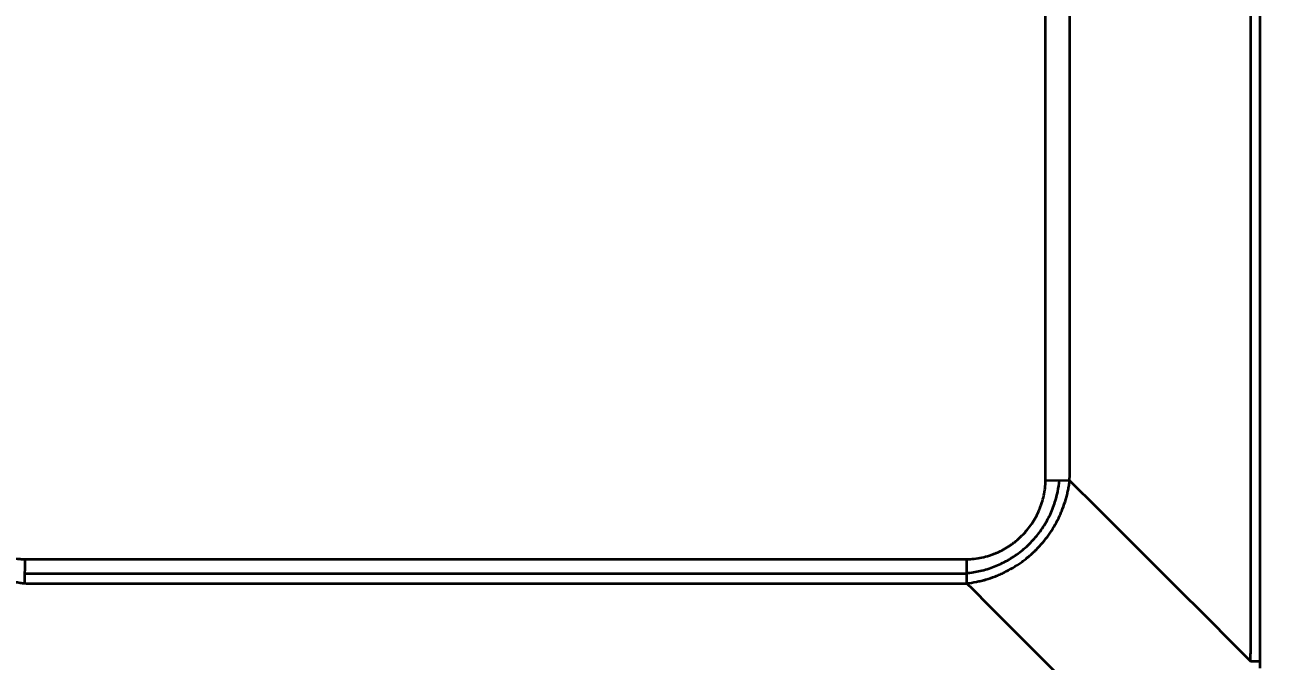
# Model space of a CAD drawing. Header units: millimetres. Extents: x 189 to 622, y 122 to 739.
# Drawn here: x 334 to 524.7, y 281.6 to 379.3 of the extents above; entities that cross this region are included whole.
import ezdxf

# ---------------------------------------------------------------- set-up
doc = ezdxf.new("R2010")
doc.units = ezdxf.units.MM
doc.layers.add('1', color=7, linetype='Continuous', lineweight=18)
doc.layers.add('尺寸线层', color=3, linetype='Continuous', lineweight=18)
doc.styles.add('HZ', font='', dxfattribs={"width": 0.8})
doc.styles.get('HZ').set_extended_font_data('宋体')
doc.dimstyles.new('JP20', dxfattribs={"dimtxt": 20, "dimasz": 18, "dimexe": 0.18, "dimexo": 0.0625, "dimgap": 0.09, "dimtad": 1, "dimdec": 1, "dimzin": 12, "dimdsep": 46, "dimtxsty": 'HZ', "dimcen": 0.09, "dimdle": 36, "dimclrd": 136, "dimclre": 4, "dimclrt": 6, "dimadec": 0, "dimazin": 0, "dimtfac": 1, "dimtdec": 1, "dimtmove": 0, "dimatfit": 3, "dimfxl": 1, "dimtolj": 1, "dimarcsym": 0})

# ---------------------------------------------------------------- blocks, each defined once
blk = doc.blocks.new('*X21')
at = {"layer": 'Defpoints', "color": 0}
for p in [(506.08, 658.66), (619.26, 658.66), (402.63, 122.23)]:
    blk.add_point(p, dxfattribs=at)
at = {"layer": '尺寸线层', "color": 4, "linetype": 'Continuous', "lineweight": -2}
for p, q in [((506.14, 658.66), (619.44, 658.66)), ((402.69, 122.23), (619.44, 122.23))]:
    blk.add_line(p, q, dxfattribs=at)
at = {"layer": '尺寸线层', "color": 136, "linetype": 'Continuous', "lineweight": -2}
blk.add_line((619.26, 140.23), (619.26, 640.66), dxfattribs=at)
at = {"layer": '尺寸线层', "color": 136}
for points in [[(622.26, 640.66), (616.26, 640.66), (619.26, 658.66)], [(616.26, 140.23), (622.26, 140.23), (619.26, 122.23)]]:
    blk.add_solid(points, dxfattribs=at)
at = {"layer": '尺寸线层', "color": 6, "insert": (609.17, 390.44), "char_height": 20, "attachment_point": 5, "rotation": 90, "style": 'HZ', "bg_fill": 3, "box_fill_scale": 1.1, "bg_fill_color": 256, "bg_fill_true_color": 13158600, "bg_fill_transparency": 0}
blk.add_mtext('\\A1;536.5', dxfattribs=at)

msp = doc.modelspace()

# ---------------------------------------------------------------- linework, layer by layer
at = {"layer": '1', "color": 0, "linetype": 'Continuous', "lineweight": 35}
for p, q in [((523.3, 642.56), (523.3, 280.56)), ((490.46, 309.4), (494.17, 309.38)), ((334.02, 293.59), (334.06, 297.29))]:
    msp.add_line(p, q, dxfattribs=at)
msp.add_ellipse((518.2, 281.67), major_axis=(-5.1, 0), ratio=0.007107, start_param=2.385074, end_param=3.141593, dxfattribs=at)
for points, knots in [([(521.91, 281.65), (521.91, 281.88), (521.91, 282.11), (521.92, 282.58), (521.92, 282.82), (521.92, 283.52), (521.92, 283.99), (521.92, 285.39), (521.92, 286.33), (521.92, 289.14), (521.92, 291.02), (521.92, 296.64), (521.92, 300.39), (521.92, 311.63), (521.92, 319.13), (521.92, 341.62), (521.92, 356.61), (521.92, 386.59), (521.92, 401.59), (521.92, 431.57), (521.92, 461.56), (521.92, 491.54), (521.92, 521.53), (521.92, 536.52), (521.92, 566.51), (521.92, 581.5), (521.92, 603.99), (521.92, 611.49), (521.92, 622.73), (521.92, 626.48), (521.92, 632.1), (521.92, 633.98), (521.92, 636.79), (521.92, 637.72), (521.92, 639.13), (521.92, 639.6), (521.92, 640.3), (521.92, 640.54), (521.91, 641), (521.91, 641.24), (521.91, 641.47)], [0, 0, 0, 0, 0.702788, 0.702788, 1.405576, 1.405576, 2.811152, 2.811152, 5.622305, 5.622305, 11.244609, 11.244609, 22.489219, 22.489219, 44.978437, 44.978437, 89.956875, 89.956875, 134.935312, 134.935312, 179.91375, 224.892187, 224.892187, 269.870625, 269.870625, 314.849062, 314.849062, 337.338281, 337.338281, 348.58289, 348.58289, 354.205195, 354.205195, 357.016347, 357.016347, 358.421924, 358.421924, 359.124712, 359.124712, 359.8275, 359.8275, 359.8275, 359.8275]), ([(490.46, 309.4), (490.47, 310.19), (490.47, 310.98), (490.47, 312.57), (490.47, 313.36), (490.47, 315.74), (490.47, 317.32), (490.46, 322.08), (490.46, 325.25), (490.47, 334.76), (490.46, 341.1), (490.46, 360.12), (490.46, 372.8), (490.46, 398.16), (490.46, 423.52), (490.46, 461.56), (490.46, 499.6), (490.46, 524.96), (490.46, 550.32), (490.46, 563), (490.46, 582.02), (490.47, 588.36), (490.46, 597.87), (490.46, 601.04), (490.47, 605.8), (490.47, 607.38), (490.47, 609.76), (490.47, 610.55), (490.47, 612.14), (490.47, 612.93), (490.46, 613.72)], [0, 0, 0, 0, 2.377551, 2.377551, 4.755102, 4.755102, 9.510203, 9.510203, 19.020407, 19.020407, 38.040813, 38.040813, 76.081626, 76.081626, 114.122439, 152.163252, 190.204066, 228.244879, 228.244879, 266.285692, 266.285692, 285.306098, 285.306098, 294.816302, 294.816302, 299.571403, 299.571403, 301.948954, 301.948954, 304.326505, 304.326505, 304.326505, 304.326505]), ([(494.17, 309.38), (494.18, 310.17), (494.19, 310.96), (494.19, 312.55), (494.19, 313.34), (494.19, 315.72), (494.19, 317.3), (494.18, 322.06), (494.18, 325.23), (494.19, 334.74), (494.19, 341.08), (494.18, 360.1), (494.18, 372.79), (494.18, 398.15), (494.18, 410.83), (494.18, 436.2), (494.18, 461.56), (494.18, 486.92), (494.18, 512.29), (494.18, 524.97), (494.18, 550.33), (494.18, 563.01), (494.19, 582.04), (494.19, 588.38), (494.18, 597.89), (494.18, 601.06), (494.19, 605.81), (494.19, 607.4), (494.19, 609.78), (494.19, 610.57), (494.19, 611.76), (494.18, 612.35), (494.18, 613.05), (494.18, 613.39), (494.18, 613.57), (494.18, 613.65), (494.17, 613.7), (494.17, 613.72), (494.17, 613.73), (494.17, 613.73), (494.17, 613.74)], [0, 0, 0, 0, 2.377849, 2.377849, 4.755699, 4.755699, 9.511398, 9.511398, 19.022796, 19.022796, 38.045592, 38.045592, 76.091184, 76.091184, 114.136775, 114.136775, 152.182367, 190.227959, 190.227959, 228.273551, 228.273551, 266.319142, 266.319142, 285.341938, 285.341938, 294.853336, 294.853336, 299.609035, 299.609035, 301.986885, 301.986885, 303.175809, 303.770272, 304.067503, 304.216119, 304.290426, 304.32758, 304.346157, 304.346157, 304.364734, 304.364734, 304.364734, 304.364734]), ([(318.22, 309.38), (318.22, 309.37), (318.22, 309.36), (318.22, 309.35), (318.22, 309.32), (318.23, 309.27), (318.24, 309.16), (318.27, 308.94), (318.33, 308.51), (318.44, 307.89), (318.55, 307.4), (318.64, 307.04), (318.67, 306.92), (318.74, 306.67), (318.78, 306.55), (318.88, 306.19), (318.96, 305.95), (319.12, 305.47), (319.21, 305.24), (319.48, 304.54), (319.68, 304.08), (320.11, 303.17), (320.35, 302.73), (320.73, 302.08), (320.87, 301.87), (321.14, 301.45), (321.28, 301.24), (321.72, 300.62), (322.03, 300.22), (322.68, 299.45), (323.02, 299.08), (323.42, 298.68), (323.47, 298.63), (323.56, 298.54), (323.69, 298.41), (324.01, 298.11), (324.3, 297.86), (324.87, 297.38), (325.27, 297.07), (326.09, 296.49), (326.51, 296.22), (327.16, 295.84), (327.38, 295.71), (327.71, 295.53), (327.82, 295.47), (328.05, 295.36), (328.16, 295.3), (328.72, 295.03), (329.18, 294.83), (330.11, 294.47), (330.59, 294.31), (331.12, 294.15), (331.18, 294.14), (331.3, 294.1), (331.48, 294.05), (331.91, 293.94), (332.28, 293.86), (332.65, 293.79), (332.77, 293.77), (333.02, 293.72), (333.27, 293.68), (333.58, 293.64), (333.8, 293.61), (333.91, 293.6), (333.96, 293.6), (333.99, 293.59), (334, 293.59), (334.01, 293.59), (334.01, 293.59), (334.02, 293.59)], [0, 0, 0, 0, 0.023536, 0.023536, 0.047072, 0.094144, 0.188289, 0.376577, 0.753155, 1.50631, 2.259465, 2.259465, 2.636042, 2.636042, 3.01262, 3.01262, 3.765774, 3.765774, 4.518929, 4.518929, 6.025239, 6.025239, 7.531549, 7.531549, 8.284704, 8.284704, 9.037859, 9.037859, 10.544168, 10.544168, 12.050478, 12.050478, 12.238767, 12.238767, 12.427056, 12.803633, 13.556788, 13.556788, 15.063098, 15.063098, 16.569407, 16.569407, 17.322562, 17.322562, 17.69914, 17.69914, 18.075717, 18.075717, 19.582027, 19.582027, 21.088337, 21.088337, 21.276625, 21.276625, 21.464914, 21.841492, 22.594646, 22.594646, 22.971224, 22.971224, 23.347801, 23.724379, 23.912667, 24.006812, 24.053884, 24.07742, 24.089188, 24.089188, 24.100956, 24.100956, 24.100956, 24.100956]), ([(321.93, 309.4), (321.93, 309), (321.95, 308.6), (322.03, 307.82), (322.1, 307.43), (322.2, 306.94), (322.23, 306.8), (322.27, 306.65), (322.29, 306.55), (322.3, 306.51), (322.37, 306.27), (322.43, 306.08), (322.61, 305.51), (322.75, 305.14), (323.06, 304.42), (323.23, 304.07), (323.51, 303.55), (323.61, 303.38), (323.77, 303.13), (323.85, 303), (323.93, 302.88), (323.98, 302.8), (324.01, 302.76), (324.26, 302.39), (324.74, 301.75), (325.27, 301.17), (325.59, 300.85), (325.63, 300.81), (325.7, 300.75), (325.8, 300.64), (326.06, 300.41), (326.28, 300.21), (326.74, 299.84), (327.05, 299.6), (327.7, 299.16), (328.04, 298.96), (328.56, 298.67), (328.73, 298.58), (328.96, 298.47), (329, 298.45), (329.09, 298.41), (329.23, 298.35), (329.36, 298.28), (329.82, 298.09), (330.19, 297.95), (330.93, 297.71), (331.31, 297.61), (332.08, 297.46), (332.47, 297.4), (332.96, 297.35), (333.06, 297.34), (333.26, 297.32), (333.56, 297.3), (333.86, 297.29), (334.06, 297.29)], [0, 0, 0, 0, 1.184941, 1.184941, 2.369882, 2.369882, 2.666117, 2.814234, 2.814234, 2.962352, 2.962352, 3.554822, 3.554822, 4.739763, 4.739763, 5.924704, 5.924704, 6.517174, 6.517174, 6.81341, 6.961527, 6.961527, 7.109645, 7.109645, 8.294586, 9.479526, 9.479526, 9.627644, 9.627644, 9.775761, 10.071997, 10.664467, 10.664467, 11.849408, 11.849408, 13.034349, 13.034349, 13.626819, 13.626819, 13.774937, 13.774937, 13.923054, 14.219289, 14.219289, 15.40423, 15.40423, 16.589171, 16.589171, 17.774112, 17.774112, 18.070347, 18.070347, 18.366582, 18.959053, 18.959053, 18.959053, 18.959053]), ([(478.36, 297.29), (478.75, 297.3), (479.15, 297.32), (479.94, 297.4), (480.33, 297.46), (481.1, 297.62), (481.48, 297.72), (481.91, 297.86), (481.96, 297.87), (482.05, 297.9), (482.19, 297.95), (482.33, 298), (482.61, 298.11), (482.79, 298.18), (483.34, 298.42), (483.69, 298.59), (484.37, 298.97), (484.71, 299.18), (485.2, 299.51), (485.36, 299.62), (485.6, 299.8), (485.67, 299.86), (485.83, 299.98), (485.91, 300.05), (486.14, 300.24), (486.29, 300.37), (486.51, 300.57), (486.62, 300.67), (486.73, 300.78), (486.8, 300.85), (486.83, 300.88), (487.15, 301.2), (487.41, 301.49), (487.91, 302.1), (488.15, 302.41), (488.59, 303.06), (488.79, 303.39), (489.17, 304.08), (489.34, 304.44), (489.52, 304.85), (489.54, 304.89), (489.58, 304.99), (489.63, 305.12), (489.69, 305.26), (489.79, 305.54), (489.86, 305.73), (490.04, 306.29), (490.14, 306.67), (490.3, 307.43), (490.36, 307.82), (490.44, 308.6), (490.46, 309), (490.46, 309.4)], [0, 0, 0, 0, 1.183581, 1.183581, 2.367162, 2.367162, 3.550743, 3.550743, 3.698691, 3.698691, 3.846638, 4.142534, 4.142534, 4.734324, 4.734324, 5.917905, 5.917905, 7.101486, 7.101486, 7.693277, 7.693277, 7.989172, 7.989172, 8.285068, 8.285068, 8.876858, 8.876858, 9.172753, 9.320701, 9.320701, 9.468649, 9.468649, 10.65223, 10.65223, 11.835811, 11.835811, 13.019392, 13.019392, 14.202973, 14.202973, 14.350921, 14.350921, 14.498868, 14.794763, 14.794763, 15.386554, 15.386554, 16.570135, 16.570135, 17.753716, 17.753716, 18.937297, 18.937297, 18.937297, 18.937297]), ([(478.37, 295.16), (479.07, 295.22), (479.77, 295.33), (480.82, 295.57), (481.18, 295.66), (481.9, 295.88), (482.26, 296.01), (483.31, 296.42), (483.99, 296.74), (485.29, 297.47), (485.91, 297.88), (486.81, 298.57), (487.1, 298.81), (487.67, 299.31), (487.94, 299.56), (488.72, 300.37), (489.2, 300.94), (490.08, 302.15), (490.48, 302.8), (491.19, 304.12), (491.49, 304.81), (491.87, 305.86), (491.98, 306.22), (492.19, 306.94), (492.27, 307.31), (492.47, 308.25), (492.55, 308.82), (492.6, 309.38)], [0, 0, 0, 0, 2.117534, 2.117534, 3.242045, 3.242045, 4.366557, 4.366557, 6.615579, 6.615579, 8.864601, 8.864601, 9.989112, 9.989112, 11.113623, 11.113623, 13.362645, 13.362645, 15.611667, 15.611667, 17.860689, 17.860689, 18.9852, 18.9852, 20.109711, 20.109711, 21.834265, 21.834265, 21.834265, 21.834265]), ([(478.38, 293.59), (478.89, 293.64), (479.38, 293.72), (480.12, 293.86), (480.36, 293.92), (480.73, 294.01), (480.91, 294.05), (481.09, 294.1), (481.21, 294.14), (481.27, 294.15), (481.81, 294.31), (482.29, 294.48), (482.88, 294.7), (483, 294.75), (483.23, 294.85), (483.35, 294.9), (483.69, 295.05), (483.92, 295.15), (484.6, 295.48), (485.04, 295.72), (485.9, 296.23), (486.32, 296.5), (486.93, 296.94), (487.14, 297.09), (487.43, 297.32), (487.58, 297.44), (487.73, 297.56), (487.83, 297.64), (487.88, 297.68), (488.12, 297.88), (488.31, 298.05), (488.59, 298.31), (488.73, 298.44), (488.86, 298.57), (488.95, 298.66), (489, 298.7), (489.4, 299.11), (489.74, 299.48), (490.38, 300.24), (490.69, 300.64), (491.27, 301.45), (491.54, 301.87), (492.04, 302.74), (492.28, 303.18), (492.56, 303.75), (492.61, 303.87), (492.72, 304.1), (492.87, 304.44), (493.01, 304.79), (493.28, 305.49), (493.44, 305.96), (493.62, 306.56), (493.65, 306.68), (493.72, 306.92), (493.81, 307.28), (493.95, 307.89), (494.04, 308.38), (494.09, 308.75), (494.12, 308.94), (494.15, 309.16), (494.16, 309.27), (494.17, 309.32), (494.17, 309.35), (494.17, 309.36), (494.17, 309.37), (494.17, 309.37), (494.17, 309.38)], [0, 0, 0, 0, 1.505751, 1.505751, 2.258627, 2.258627, 2.635065, 2.823284, 2.823284, 3.011503, 3.011503, 4.517254, 4.517254, 4.893692, 4.893692, 5.27013, 5.27013, 6.023006, 6.023006, 7.528757, 7.528757, 9.034509, 9.034509, 9.787384, 9.787384, 10.163822, 10.352041, 10.352041, 10.54026, 10.54026, 11.293136, 11.293136, 11.669574, 11.857793, 11.857793, 12.046012, 12.046012, 13.551763, 13.551763, 15.057515, 15.057515, 16.563266, 16.563266, 18.069017, 18.069017, 18.445455, 18.445455, 18.821893, 19.574769, 19.574769, 21.08052, 21.08052, 21.456958, 21.456958, 21.833396, 22.586272, 23.339147, 23.339147, 23.715585, 23.903804, 23.997914, 24.044968, 24.068496, 24.08026, 24.08026, 24.092023, 24.092023, 24.092023, 24.092023]), ([(334.06, 297.29), (334.43, 297.29), (334.81, 297.29), (335.56, 297.29), (335.94, 297.29), (337.06, 297.29), (337.82, 297.29), (340.07, 297.29), (341.57, 297.29), (346.08, 297.29), (349.09, 297.29), (355.1, 297.29), (358.11, 297.29), (364.12, 297.29), (379.15, 297.29), (394.18, 297.29), (430.26, 297.29), (454.31, 297.29), (478.36, 297.29)], [0, 0, 0, 0, 1.127332, 1.127332, 2.254665, 2.254665, 4.509329, 4.509329, 9.018659, 9.018659, 18.037318, 18.037318, 27.055977, 27.055977, 36.074636, 72.149272, 72.149272, 144.298544, 144.298544, 144.298544, 144.298544]), ([(478.36, 297.29), (478.36, 297.27), (478.36, 297.24), (478.36, 297.2), (478.36, 297.18), (478.36, 297.17), (478.36, 297.17), (478.36, 297.12), (478.36, 296.99), (478.36, 296.86), (478.36, 296.6), (478.36, 296.26), (478.36, 295.93), (478.37, 295.68), (478.37, 295.6), (478.37, 295.47), (478.37, 295.43), (478.37, 295.35), (478.37, 295.31), (478.37, 295.11), (478.37, 294.8), (478.37, 294.51), (478.37, 294.3), (478.37, 294.23), (478.38, 294.13), (478.38, 294.09), (478.38, 294.03), (478.38, 293.99), (478.38, 293.89), (478.38, 293.83), (478.38, 293.7), (478.38, 293.64), (478.38, 293.58)], [0, 0, 0, 0, 0.057984, 0.086976, 0.101472, 0.101472, 0.115968, 0.115968, 0.231937, 0.463874, 0.463874, 0.927748, 1.391622, 1.391622, 1.623559, 1.623559, 1.739527, 1.739527, 1.855496, 1.855496, 2.319369, 2.783243, 2.783243, 3.01518, 3.01518, 3.131149, 3.131149, 3.247117, 3.247117, 3.479054, 3.479054, 3.710991, 3.710991, 3.710991, 3.710991]), ([(334.03, 295.1), (334.39, 295.1), (334.74, 295.09), (335.65, 295.08), (336.21, 295.08), (337.33, 295.08), (337.88, 295.08), (339.56, 295.08), (340.67, 295.08), (342.9, 295.08), (344.02, 295.08), (349.6, 295.08), (354.06, 295.08), (362.98, 295.08), (367.44, 295.08), (407.39, 295.08), (442.88, 295.08), (478.37, 295.08)], [0, 0, 0, 0, 1.062156, 1.062156, 2.735352, 2.735352, 4.408547, 4.408547, 7.754937, 7.754937, 11.101327, 11.101327, 24.486889, 24.486889, 37.87245, 37.87245, 144.336126, 144.336126, 144.336126, 144.336126]), ([(334.02, 293.59), (334.06, 293.59), (334.11, 293.59), (334.21, 293.58), (334.35, 293.58), (334.67, 293.57), (335.14, 293.56), (335.52, 293.56), (335.9, 293.56), (336.08, 293.56), (337.02, 293.57), (337.78, 293.57), (340.03, 293.57), (341.54, 293.57), (346.05, 293.57), (349.06, 293.57), (355.07, 293.57), (358.08, 293.57), (364.09, 293.57), (367.1, 293.57), (382.14, 293.57), (394.17, 293.57), (430.26, 293.57), (454.32, 293.57), (478.39, 293.57)], [0, 0, 0, 0, 0.140986, 0.140986, 0.281972, 0.563944, 1.127887, 1.691831, 1.691831, 2.255775, 2.255775, 4.51155, 4.51155, 9.0231, 9.0231, 18.0462, 18.0462, 27.0693, 27.0693, 36.0924, 36.0924, 72.184799, 72.184799, 144.369599, 144.369599, 144.369599, 144.369599])]:
    msp.add_open_spline(points, degree=3, knots=knots, dxfattribs=at)
for points in [[(494.17, 309.38), (503.42, 300.13), (512.66, 290.89), (521.91, 281.65)], [(478.39, 293.58), (487.63, 284.34), (496.87, 275.09), (506.11, 265.85)]]:
    msp.add_open_spline(points, degree=3, dxfattribs=at)

# ---------------------------------------------------------------- next in the draw order: dimensions: what is measured, and where the dimension line sits
at = {"layer": '尺寸线层', "color": 0}
dim = msp.add_linear_dim(base=(619.26, 658.66), p1=(402.63, 122.23), p2=(506.08, 658.66), angle=90, text='536.5', dimstyle='JP20', override={"dimscale": 1, "dimsah": 1, "dimtfill": 1, "dimtolj": 1}, dxfattribs=at)
dim.commit()
dim.dimension.update_dxf_attribs({"geometry": '*X21', "text_midpoint": (609.17, 390.44)})

doc.saveas('drawing.dxf')
